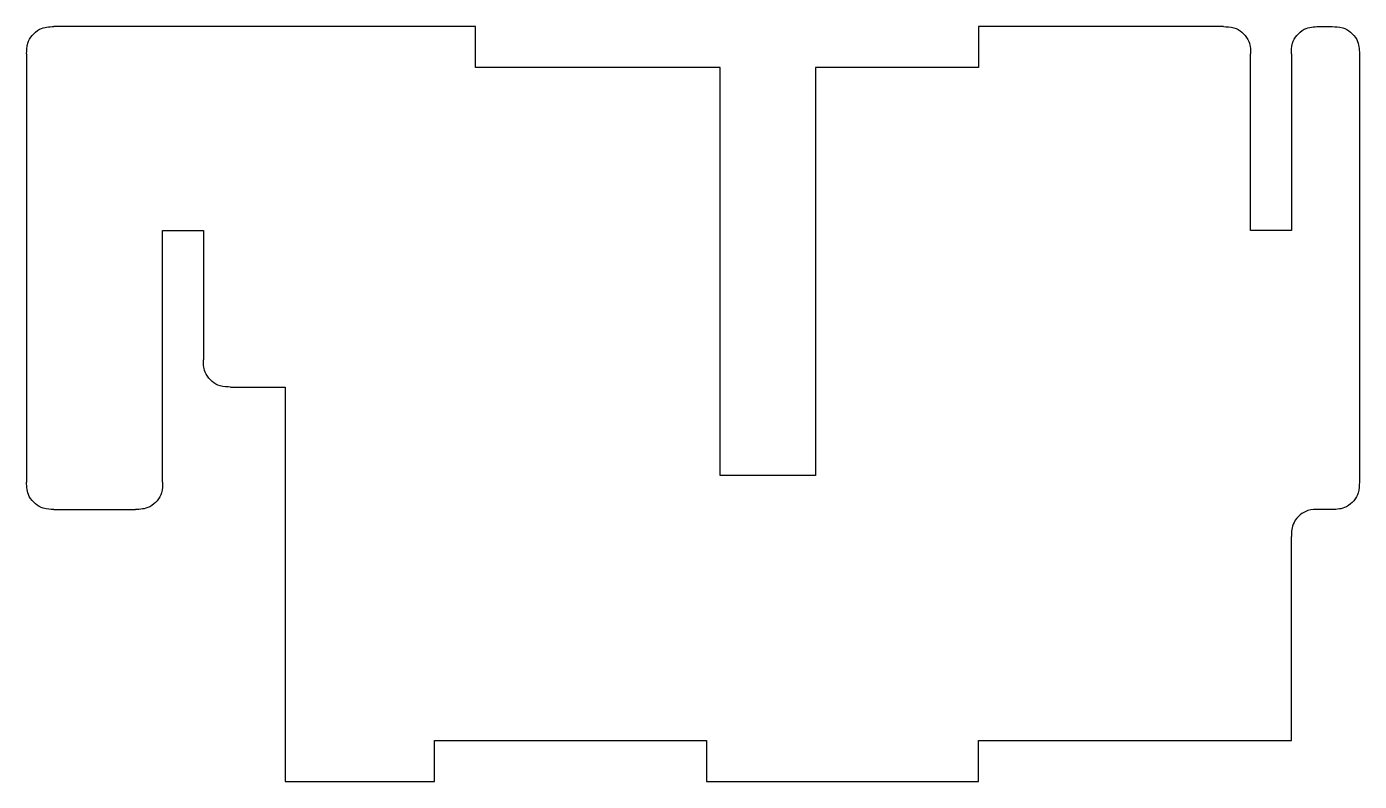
# Model space of a CAD drawing. Header units: millimetres. Extents: x -10 to 88, y 0 to 55.5.
import ezdxf

# ---------------------------------------------------------------- set-up
doc = ezdxf.new("R2010")
doc.units = ezdxf.units.MM

msp = doc.modelspace()

# ---------------------------------------------------------------- linework, layer by layer
for p, q in [((85, 55.5), (86, 55.5)), ((-10, 53.5), (-10, 22)), ((88, 53.5), (88, 22)), ((-8, 20), (-2, 20)), ((86, 20), (85, 20))]:
    msp.add_line(p, q)
for points in [[(78, 55.5), (60, 55.5), (60, 52.5), (48, 52.5), (48, 22.5), (41, 22.5), (41, 52.5), (23, 52.5), (23, 55.5), (-8, 55.5)], [(83, 53.5), (83, 40.5), (80, 40.5), (80, 53.5)], [(0, 22), (0, 40.5), (3, 40.5), (3, 31)], [(5, 29), (9, 29), (9, 0), (20, 0), (20, 3), (40, 3), (40, 0), (60, 0), (60, 3), (83, 3), (83, 18)]]:
    msp.add_lwpolyline(points)
for points in [[(-10, 53.5), (-10, 53.743), (-10, 54.003), (-9.846, 54.493), (-9.74, 54.685), (-9.456, 55.024), (-9.273, 55.186), (-8.86, 55.4), (-8.684, 55.447), (-8.345, 55.5), (-8.17, 55.5), (-8, 55.5)], [(78, 55.5), (78.243, 55.5), (78.503, 55.5), (78.993, 55.346), (79.185, 55.24), (79.524, 54.956), (79.686, 54.773), (79.9, 54.36), (79.947, 54.184), (80, 53.845), (80, 53.67), (80, 53.5)], [(83, 53.5), (83, 53.743), (83, 54.003), (83.154, 54.493), (83.26, 54.685), (83.544, 55.024), (83.727, 55.186), (84.14, 55.4), (84.316, 55.447), (84.655, 55.5), (84.83, 55.5), (85, 55.5)], [(86, 55.5), (86.243, 55.5), (86.503, 55.5), (86.993, 55.346), (87.185, 55.24), (87.524, 54.956), (87.686, 54.773), (87.9, 54.36), (87.947, 54.184), (88, 53.845), (88, 53.67), (88, 53.5)], [(5, 29), (4.757, 29), (4.497, 29), (4.007, 29.154), (3.815, 29.26), (3.476, 29.544), (3.314, 29.727), (3.1, 30.14), (3.053, 30.316), (3, 30.655), (3, 30.83), (3, 31)], [(-8, 20), (-8.243, 20), (-8.503, 20), (-8.993, 20.154), (-9.185, 20.26), (-9.524, 20.544), (-9.686, 20.727), (-9.9, 21.14), (-9.947, 21.316), (-10, 21.655), (-10, 21.83), (-10, 22)], [(0, 22), (0, 21.757), (0, 21.497), (-0.154, 21.007), (-0.26, 20.815), (-0.544, 20.476), (-0.727, 20.314), (-1.14, 20.1), (-1.316, 20.053), (-1.655, 20), (-1.83, 20), (-2, 20)], [(88, 22), (88, 21.757), (88, 21.497), (87.846, 21.007), (87.74, 20.815), (87.456, 20.476), (87.273, 20.314), (86.86, 20.1), (86.684, 20.053), (86.345, 20), (86.17, 20), (86, 20)], [(85, 20), (84.757, 20), (84.497, 20), (84.007, 19.846), (83.815, 19.74), (83.476, 19.456), (83.314, 19.273), (83.1, 18.86), (83.053, 18.684), (83, 18.345), (83, 18.17), (83, 18)]]:
    msp.add_open_spline(points, degree=3, knots=[0, 0, 0, 0, 0.0729016, 0.0729016, 0.1284561, 0.1284561, 0.1795688, 0.1795688, 0.2215881, 0.2215881, 0.2719873, 0.2719873, 0.2719873, 0.2719873])

doc.saveas('drawing.dxf')
